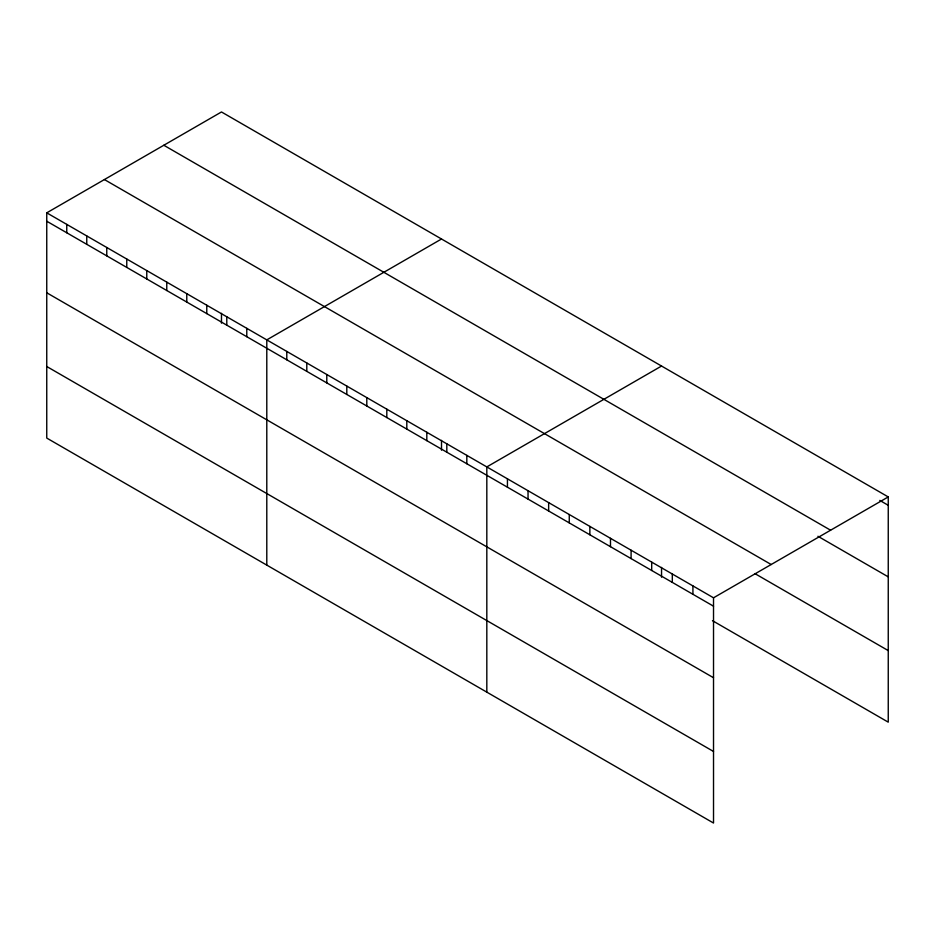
<?xml version="1.0" encoding="UTF-8"?>
<svg xmlns="http://www.w3.org/2000/svg" width="935" height="935" viewBox="0 0 935 935"><rect width="100%" height="100%" fill="white"/><g stroke="black" fill="none" stroke-linecap="round" stroke-linejoin="round"><path stroke-width="1.4" d="M46.75 212.841L713.522 597.804L713.522 823.034L46.75 438.071L46.75 212.841L221.478 111.966L888.25 496.929L888.25 722.159L712.458 620.665M441.507 239.009L266.791 339.884L266.791 565.102M661.548 366.041L486.819 466.916L486.819 692.145M713.522 597.804L888.25 496.929M879.765 500.4L888.25 505.297M163.812 145.252L830.596 530.215M817.938 536.269L888.25 576.86M104.404 179.555L771.188 564.518M754.896 573.599L888.25 650.596M46.75 221.221L713.522 606.184M46.75 292.784L713.522 677.735M46.75 366.508L713.522 751.471M692.917 585.906L692.917 594.274M672.312 574.008L672.312 582.376M661.548 567.416L661.548 577.234M651.695 562.11L651.695 570.479M631.09 550.212L631.09 558.581M610.485 538.315L610.485 546.683M589.868 526.417L589.868 534.785M569.263 514.519L569.263 522.887M548.646 502.609L548.646 510.989M528.041 490.711L528.041 499.091M507.436 478.813L507.436 487.193M466.822 455.368L466.822 463.748M446.813 443.821L446.813 452.189M441.507 440.373L441.507 450.202M426.816 432.274L426.816 440.642M406.807 420.727L406.807 429.095M386.809 409.179L386.809 417.548M366.8 397.62L366.8 406M346.803 386.073L346.803 394.453M326.794 374.526L326.794 382.906M306.797 362.979L306.797 371.347M286.788 351.431L286.788 359.8M246.782 328.337L246.782 336.705M226.784 316.778L226.784 325.158M221.478 313.342L221.478 323.159M206.775 305.231L206.775 313.611M186.778 293.683L186.778 302.063M166.769 282.136L166.769 290.516M146.772 270.589L146.772 278.957M126.763 259.042L126.763 267.41M106.765 247.494L106.765 255.863M86.756 235.947L86.756 244.315M66.759 224.388L66.759 232.768"/></g></svg>
